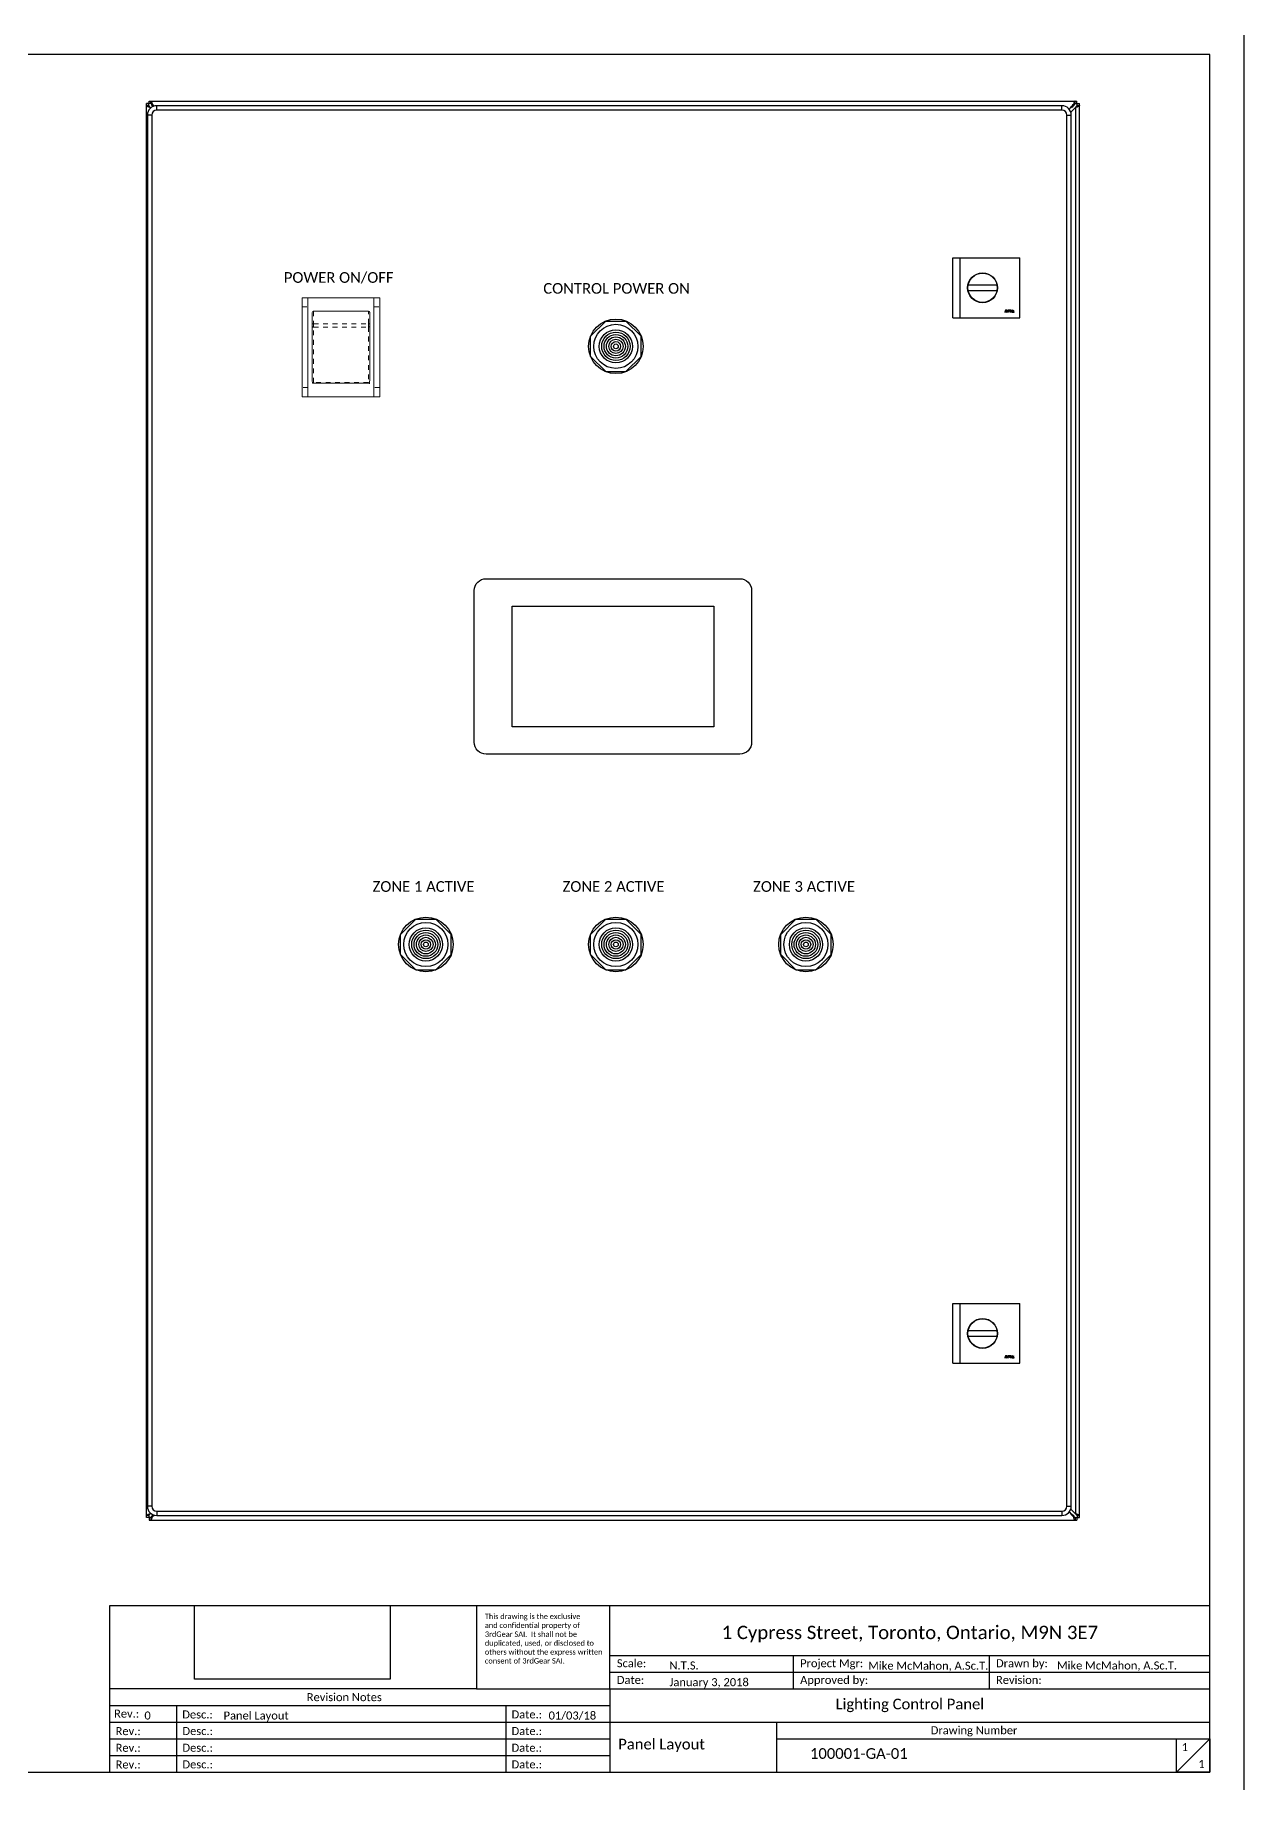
# Model space of a CAD drawing. Header units: inches. Extents: x 2 to 53, y 0 to 38.6.
# Drawn here: x 27.5 to 53, y 1.62 to 38.62 of the extents above; entities that cross this region are included whole.
import ezdxf

# ---------------------------------------------------------------- set-up
doc = ezdxf.new("R2010")
doc.units = ezdxf.units.IN
doc.header["$LTSCALE"] = 0.1
doc.header["$MEASUREMENT"] = 0
doc.linetypes.add('PHANTOM', pattern=[0.5, 0.25, -0.05, 0.05, -0.05, 0.05, -0.05])
doc.layers.get('0').update_dxf_attribs({"plot": 0})
for name, color, linetype in [('3_ALL_AXES', 7, 'Continuous'), ('7_ALL_FEATURES', 7, 'Continuous'), ('AC Wiring', 7, 'Continuous'), ('Images', 7, 'Continuous'), ('Physical Devices', 7, 'Continuous'), ('Title Block', 7, 'Continuous')]:
    doc.layers.add(name, color=color, linetype=linetype)
doc.layers.get('0').off()
doc.styles.add('Electrical1', font='Calibril.ttf')
picture_1 = doc.add_image_def('image1.png', size_in_pixel=(3549, 1339))

# ---------------------------------------------------------------- blocks, each defined once
blk = doc.blocks.new('A$C1133970497')
at = {"color": 7, "linetype": 'Continuous'}
for p, q in [((-0.059, 0.053), (-0.059, 29.868)), ((-0.006, 29.868), (-0.059, 29.868)), ((-0.006, 29.826), (-0.059, 29.826)), ((0, 29.868), (0, 29.921)), ((0, 29.921), (19.567, 29.921)), ((0.027, 29.788), (0.027, 29.771)), ((0.036, 29.779), (0.027, 29.788)), ((0.033, 29.868), (0.033, 29.921)), ((0.065, 29.824), (0.065, 29.857)), ((19.411, 29.75), (19.421, 29.763)), ((19.54, 29.788), (19.441, 29.688)), ((19.502, 29.824), (19.502, 29.857)), ((19.533, 29.868), (19.533, 29.921)), ((19.54, 29.788), (19.54, 0.133)), ((19.567, 29.868), (19.567, 29.921)), ((19.573, 29.868), (19.626, 29.868)), ((19.573, 29.826), (19.626, 29.826)), ((19.6, 29.808), (19.589, 29.805)), ((19.609, 29.812), (19.6, 29.808)), ((19.626, 0.053), (19.626, 29.868)), ((17.277, 26.043), (17.884, 26.043)), ((17.277, 25.925), (17.884, 25.925)), ((18.067, 25.512), (18.053, 25.472)), ((18.053, 25.472), (18.058, 25.472)), ((18.058, 25.472), (18.064, 25.49)), ((18.064, 25.49), (18.078, 25.49)), ((18.066, 25.495), (18.071, 25.508)), ((18.082, 25.495), (18.066, 25.495)), ((18.087, 25.512), (18.067, 25.512)), ((18.071, 25.508), (18.086, 25.508)), ((18.078, 25.49), (18.079, 25.472)), ((18.079, 25.472), (18.084, 25.472)), ((18.085, 25.496), (18.082, 25.495)), ((18.084, 25.492), (18.088, 25.493)), ((18.084, 25.472), (18.084, 25.492)), ((18.087, 25.498), (18.085, 25.496)), ((18.086, 25.508), (18.089, 25.507)), ((18.091, 25.511), (18.087, 25.512)), ((18.089, 25.5), (18.087, 25.498)), ((18.088, 25.493), (18.092, 25.497)), ((18.089, 25.507), (18.09, 25.505)), ((18.09, 25.503), (18.089, 25.5)), ((18.09, 25.505), (18.09, 25.503)), ((18.105, 25.512), (18.091, 25.472)), ((18.093, 25.508), (18.091, 25.511)), ((18.091, 25.472), (18.096, 25.472)), ((18.092, 25.497), (18.093, 25.499)), ((18.095, 25.505), (18.093, 25.508)), ((18.093, 25.499), (18.094, 25.503)), ((18.094, 25.503), (18.095, 25.505)), ((18.096, 25.472), (18.11, 25.512)), ((18.11, 25.512), (18.105, 25.512)), ((18.117, 25.512), (18.115, 25.508)), ((18.128, 25.508), (18.115, 25.472)), ((18.115, 25.508), (18.128, 25.508)), ((18.115, 25.472), (18.12, 25.472)), ((18.148, 25.512), (18.117, 25.512)), ((18.12, 25.472), (18.133, 25.508)), ((18.133, 25.508), (18.146, 25.508)), ((18.146, 25.508), (18.148, 25.512)), ((18.154, 25.512), (18.153, 25.508)), ((18.166, 25.508), (18.153, 25.472)), ((18.153, 25.508), (18.166, 25.508)), ((18.153, 25.472), (18.158, 25.472)), ((18.186, 25.512), (18.154, 25.512)), ((18.158, 25.472), (18.171, 25.508)), ((18.171, 25.508), (18.184, 25.508)), ((18.205, 25.512), (18.178, 25.472)), ((18.178, 25.472), (18.183, 25.472)), ((18.183, 25.472), (18.19, 25.482)), ((18.184, 25.508), (18.186, 25.512)), ((18.19, 25.482), (18.206, 25.482)), ((18.192, 25.486), (18.207, 25.508)), ((18.206, 25.486), (18.192, 25.486)), ((18.212, 25.512), (18.205, 25.512)), ((18.207, 25.508), (18.206, 25.486)), ((18.206, 25.482), (18.206, 25.472)), ((18.206, 25.472), (18.211, 25.472)), ((18.211, 25.472), (18.212, 25.512)), ((18.232, 25.512), (18.217, 25.472)), ((18.217, 25.472), (18.247, 25.472)), ((18.224, 25.477), (18.236, 25.512)), ((18.249, 25.477), (18.224, 25.477)), ((18.236, 25.512), (18.232, 25.512)), ((18.247, 25.472), (18.249, 25.477)), ((17.277, 3.996), (17.884, 3.996)), ((17.277, 3.878), (17.884, 3.878)), ((18.067, 3.465), (18.053, 3.425)), ((18.053, 3.425), (18.058, 3.425)), ((18.058, 3.425), (18.064, 3.443)), ((18.064, 3.443), (18.078, 3.443)), ((18.066, 3.448), (18.071, 3.46)), ((18.082, 3.448), (18.066, 3.448)), ((18.087, 3.465), (18.067, 3.465)), ((18.071, 3.46), (18.086, 3.46)), ((18.078, 3.443), (18.079, 3.425)), ((18.079, 3.425), (18.084, 3.425)), ((18.085, 3.449), (18.082, 3.448)), ((18.084, 3.444), (18.088, 3.446)), ((18.084, 3.425), (18.084, 3.444)), ((18.087, 3.45), (18.085, 3.449)), ((18.086, 3.46), (18.089, 3.46)), ((18.091, 3.464), (18.087, 3.465)), ((18.089, 3.453), (18.087, 3.45)), ((18.088, 3.446), (18.092, 3.449)), ((18.089, 3.46), (18.09, 3.458)), ((18.09, 3.455), (18.089, 3.453)), ((18.09, 3.458), (18.09, 3.455)), ((18.105, 3.465), (18.091, 3.425)), ((18.093, 3.461), (18.091, 3.464)), ((18.091, 3.425), (18.096, 3.425)), ((18.092, 3.449), (18.093, 3.452)), ((18.095, 3.458), (18.093, 3.461)), ((18.093, 3.452), (18.094, 3.455)), ((18.094, 3.455), (18.095, 3.458)), ((18.096, 3.425), (18.11, 3.465)), ((18.11, 3.465), (18.105, 3.465)), ((18.117, 3.465), (18.115, 3.46)), ((18.115, 3.46), (18.128, 3.46)), ((18.128, 3.46), (18.115, 3.425)), ((18.115, 3.425), (18.12, 3.425)), ((18.148, 3.465), (18.117, 3.465)), ((18.12, 3.425), (18.133, 3.46)), ((18.133, 3.46), (18.146, 3.46)), ((18.146, 3.46), (18.148, 3.465)), ((18.154, 3.465), (18.153, 3.46)), ((18.153, 3.46), (18.166, 3.46)), ((18.166, 3.46), (18.153, 3.425)), ((18.153, 3.425), (18.158, 3.425)), ((18.186, 3.465), (18.154, 3.465)), ((18.158, 3.425), (18.171, 3.46)), ((18.171, 3.46), (18.184, 3.46)), ((18.205, 3.465), (18.178, 3.425)), ((18.178, 3.425), (18.183, 3.425)), ((18.183, 3.425), (18.19, 3.435)), ((18.184, 3.46), (18.186, 3.465)), ((18.19, 3.435), (18.206, 3.435)), ((18.192, 3.439), (18.207, 3.461)), ((18.206, 3.439), (18.192, 3.439)), ((18.212, 3.465), (18.205, 3.465)), ((18.207, 3.461), (18.206, 3.439)), ((18.206, 3.435), (18.206, 3.425)), ((18.206, 3.425), (18.211, 3.425)), ((18.211, 3.425), (18.212, 3.465)), ((18.232, 3.465), (18.217, 3.425)), ((18.217, 3.425), (18.247, 3.425)), ((18.224, 3.43), (18.236, 3.465)), ((18.249, 3.43), (18.224, 3.43)), ((18.236, 3.465), (18.232, 3.465)), ((18.247, 3.425), (18.249, 3.43)), ((-0.006, 0.095), (-0.059, 0.095)), ((-0.006, 0.053), (-0.059, 0.053)), ((0, 0.053), (0, 0)), ((0, 0), (19.567, 0)), ((0.027, 0.15), (0.027, 0.133)), ((0.036, 0.142), (0.027, 0.133)), ((0.033, 0.053), (0.033, 0)), ((0.065, 0.097), (0.065, 0.064)), ((19.407, 0.171), (19.411, 0.171)), ((19.411, 0.171), (19.421, 0.158)), ((19.441, 0.233), (19.54, 0.133)), ((19.502, 0.097), (19.502, 0.064)), ((19.533, 0.053), (19.533, 0)), ((19.567, 0.053), (19.567, 0)), ((19.573, 0.095), (19.626, 0.095)), ((19.573, 0.053), (19.626, 0.053)), ((19.6, 0.113), (19.589, 0.117)), ((19.609, 0.11), (19.6, 0.113))]:
    blk.add_line(p, q, dxfattribs=at)
at = {"color": 3, "linetype": 'Continuous'}
for p, q in [((-0.037, 29.626), (-0.037, 0.295)), ((0.054, 29.626), (-0.037, 29.626)), ((-0.006, 29.826), (-0.006, 29.868)), ((0.033, 29.868), (0, 29.868)), ((0.001, 29.812), (0.004, 29.808)), ((0.054, 29.626), (0.054, 0.295)), ((0.159, 29.731), (0.159, 29.823)), ((19.254, 29.823), (0.159, 29.823)), ((19.254, 29.731), (0.159, 29.731)), ((19.254, 29.731), (19.254, 29.823)), ((19.359, 0.295), (19.359, 29.626)), ((19.359, 29.626), (19.451, 29.626)), ((19.451, 0.295), (19.451, 29.626)), ((19.533, 29.868), (19.567, 29.868)), ((19.573, 29.826), (19.573, 29.868)), ((0.054, 0.295), (-0.037, 0.295)), ((-0.006, 0.095), (-0.006, 0.053)), ((0.033, 0.053), (0, 0.053)), ((0.001, 0.109), (0.004, 0.113)), ((0.159, 0.19), (19.254, 0.19)), ((0.159, 0.19), (0.159, 0.098)), ((0.159, 0.098), (19.254, 0.098)), ((19.254, 0.19), (19.254, 0.098)), ((19.359, 0.295), (19.451, 0.295)), ((19.533, 0.053), (19.567, 0.053)), ((19.573, 0.095), (19.573, 0.053))]:
    blk.add_line(p, q, dxfattribs=at)
at = {"color": 7, "linetype": 'Continuous'}
for centre in [(17.581, 25.984), (17.581, 3.937)]:
    blk.add_circle(centre, 0.309, dxfattribs=at)
at = {"color": 3, "linetype": 'Continuous'}
for centre, radius, start, end in [((0.159, 29.626), 0.197, 90, 180), ((0.159, 29.626), 0.105, 90, 180), ((-0.145, 29.748), 0.223, 22.359, 24.5937), ((-0.226, 29.714), 0.311, 20.6294, 22.374), ((-0.204, 29.431), 0.476, 54.152, 55.6416), ((-0.255, 29.36), 0.563, 52.7496, 54.1503), ((19.254, 29.626), 0.197, 0, 90), ((19.254, 29.626), 0.105, 0, 90), ((20.197, 28.892), 1.163, 129.2196, 130.5184), ((19.793, 29.714), 0.311, 157.626, 159.3706), ((19.712, 29.748), 0.223, 155.4063, 157.641), ((0.159, 0.295), 0.197, 180, 270), ((0.159, 0.295), 0.105, 180, 270), ((-0.145, 0.174), 0.223, 335.4063, 337.641), ((-0.226, 0.207), 0.311, 337.626, 339.3706), ((-0.204, 0.49), 0.476, 304.3584, 305.848), ((-0.255, 0.561), 0.563, 305.8498, 307.2532), ((19.254, 0.295), 0.197, 270, 0), ((19.254, 0.295), 0.105, 270, 0), ((20.197, 1.029), 1.163, 229.4816, 230.7804), ((19.793, 0.207), 0.311, 200.6294, 202.374), ((19.712, 0.174), 0.223, 202.359, 204.5937)]:
    blk.add_arc(centre, radius, start, end, dxfattribs=at)
at = {"color": 7, "linetype": 'Continuous'}
for centre, radius, start, end in [((0.052, 30.043), 0.25, 250.2174, 251.653), ((0.076, 30.115), 0.326, 251.6337, 252.5119), ((0.122, 30.265), 0.483, 252.5713, 254.051), ((0.185, 30.481), 0.707, 253.9907, 254.3431), ((0.251, 30.716), 0.952, 254.3569, 254.8995), ((0.451, 31.462), 1.724, 254.9157, 255.3798), ((1.896, 33.032), 3.744, 239.8604, 240.0438), ((-0.502, 29.71), 0.585, 14.5524, 15.8472), ((-0.303, 29.486), 0.523, 43.6632, 45.2465), ((20.394, 29.024), 1.221, 139.7567, 140.4973), ((19.87, 29.486), 0.523, 134.7535, 136.3368), ((20.068, 29.71), 0.585, 164.1528, 165.4476), ((17.671, 33.032), 3.744, 299.9492, 300.1326), ((19.115, 31.458), 1.72, 284.6566, 285.1218), ((19.316, 30.714), 0.95, 285.1379, 285.6818), ((19.382, 30.48), 0.706, 285.6956, 286.0488), ((19.444, 30.264), 0.482, 285.9884, 287.4713), ((0.052, -0.122), 0.25, 108.347, 109.7826), ((0.076, -0.194), 0.326, 107.4881, 108.3663), ((0.122, -0.344), 0.483, 105.949, 107.4287), ((0.185, -0.56), 0.707, 105.6569, 106.0093), ((0.251, -0.795), 0.952, 105.1005, 105.6431), ((0.451, -1.541), 1.724, 104.6202, 105.0843), ((1.896, -3.11), 3.744, 119.9562, 120.1396), ((-0.502, 0.211), 0.585, 344.1528, 345.4476), ((-0.303, 0.436), 0.523, 314.7535, 316.3368), ((20.394, 0.898), 1.221, 219.5027, 220.2433), ((19.87, 0.436), 0.523, 223.6632, 225.2465), ((20.068, 0.211), 0.585, 194.5524, 195.8472), ((17.671, -3.111), 3.744, 59.8674, 60.0508), ((19.115, -1.537), 1.72, 74.8782, 75.3434), ((19.316, -0.793), 0.95, 74.3182, 74.8621), ((19.382, -0.558), 0.706, 73.9512, 74.3044), ((19.444, -0.343), 0.482, 72.5287, 74.0116)]:
    blk.add_arc(centre, radius, start, end, dxfattribs=at)
for points, knots in [([(-0.059, 29.826), (-0.059, 29.825), (-0.058, 29.822), (-0.056, 29.82), (-0.055, 29.819)], [0, 0, 0, 0, 0.433851, 1, 1, 1, 1]), ([(0.033, 29.921), (0.035, 29.921), (0.04, 29.919), (0.042, 29.916), (0.044, 29.914)], [0, 0, 0, 0, 0.41829, 1, 1, 1, 1]), ([(0.044, 29.914), (0.044, 29.913), (0.046, 29.911), (0.047, 29.909), (0.047, 29.908)], [0, 0, 0, 0, 0.474737, 1, 1, 1, 1]), ([(19.523, 29.914), (19.522, 29.913), (19.521, 29.911), (19.52, 29.909), (19.52, 29.908)], [0, 0, 0, 0, 0.474737, 1, 1, 1, 1]), ([(19.533, 29.921), (19.532, 29.921), (19.527, 29.919), (19.525, 29.916), (19.523, 29.914)], [0, 0, 0, 0, 0.41829, 1, 1, 1, 1]), ([(19.622, 29.819), (19.62, 29.818), (19.616, 29.815), (19.611, 29.813), (19.609, 29.812)], [0, 0, 0, 0, 0.441766, 1, 1, 1, 1]), ([(19.626, 29.826), (19.626, 29.825), (19.625, 29.822), (19.623, 29.82), (19.622, 29.819)], [0, 0, 0, 0, 0.434087, 1, 1, 1, 1]), ([(-0.059, 0.095), (-0.059, 0.096), (-0.058, 0.099), (-0.056, 0.101), (-0.055, 0.102)], [0, 0, 0, 0, 0.433851, 1, 1, 1, 1]), ([(0.033, 0), (0.035, 0), (0.04, 0.002), (0.042, 0.005), (0.044, 0.008)], [0, 0, 0, 0, 0.41829, 1, 1, 1, 1]), ([(0.044, 0.008), (0.044, 0.008), (0.046, 0.01), (0.047, 0.012), (0.047, 0.013)], [0, 0, 0, 0, 0.474737, 1, 1, 1, 1]), ([(19.523, 0.008), (19.522, 0.008), (19.521, 0.01), (19.52, 0.012), (19.52, 0.013)], [0, 0, 0, 0, 0.474737, 1, 1, 1, 1]), ([(19.533, 0), (19.532, 0), (19.527, 0.002), (19.525, 0.005), (19.523, 0.008)], [0, 0, 0, 0, 0.41829, 1, 1, 1, 1]), ([(19.622, 0.102), (19.62, 0.104), (19.616, 0.106), (19.611, 0.108), (19.609, 0.11)], [0, 0, 0, 0, 0.441766, 1, 1, 1, 1]), ([(19.626, 0.095), (19.626, 0.096), (19.625, 0.099), (19.623, 0.101), (19.622, 0.102)], [0, 0, 0, 0, 0.434087, 1, 1, 1, 1])]:
    blk.add_open_spline(points, degree=3, knots=knots, dxfattribs=at)
for points in [[(-0.055, 29.819), (-0.048, 29.814), (-0.04, 29.811), (-0.033, 29.808)], [(0.047, 29.908), (0.05, 29.903), (0.052, 29.897), (0.054, 29.892)], [(0.054, 29.892), (0.057, 29.884), (0.059, 29.877), (0.061, 29.87)], [(0.105, 29.813), (0.095, 29.824), (0.085, 29.836), (0.075, 29.847)], [(19.421, 29.763), (19.431, 29.775), (19.441, 29.788), (19.452, 29.801)], [(19.462, 29.813), (19.472, 29.824), (19.482, 29.836), (19.492, 29.847)], [(19.513, 29.892), (19.51, 29.884), (19.508, 29.877), (19.506, 29.87)], [(19.52, 29.908), (19.517, 29.903), (19.515, 29.897), (19.513, 29.892)], [(-0.055, 0.102), (-0.048, 0.107), (-0.04, 0.11), (-0.033, 0.113)], [(0.047, 0.013), (0.05, 0.019), (0.052, 0.024), (0.054, 0.03)], [(0.054, 0.03), (0.057, 0.037), (0.059, 0.044), (0.061, 0.052)], [(0.105, 0.109), (0.095, 0.097), (0.085, 0.086), (0.075, 0.075)], [(19.421, 0.158), (19.431, 0.146), (19.441, 0.133), (19.452, 0.121)], [(19.462, 0.109), (19.472, 0.097), (19.482, 0.086), (19.492, 0.075)], [(19.513, 0.03), (19.51, 0.037), (19.508, 0.044), (19.506, 0.052)], [(19.52, 0.013), (19.517, 0.019), (19.515, 0.024), (19.513, 0.03)]]:
    blk.add_open_spline(points, degree=3, dxfattribs=at)
at = {"color": 3, "linetype": 'Continuous'}
for points, knots in [([(-0.006, 29.826), (-0.006, 29.824), (-0.005, 29.818), (-0.001, 29.814), (0.001, 29.812)], [0, 0, 0, 0, 0.460117, 1, 1, 1, 1]), ([(0.033, 29.868), (0.035, 29.868), (0.039, 29.867), (0.042, 29.864), (0.044, 29.863)], [0, 0, 0, 0, 0.451516, 1, 1, 1, 1]), ([(0.044, 29.863), (0.045, 29.862), (0.048, 29.859), (0.05, 29.856), (0.051, 29.854)], [0, 0, 0, 0, 0.46266, 1, 1, 1, 1]), ([(0.051, 29.854), (0.052, 29.852), (0.054, 29.847), (0.057, 29.843), (0.058, 29.841)], [0, 0, 0, 0, 0.47097, 1, 1, 1, 1]), ([(19.516, 29.854), (19.515, 29.852), (19.512, 29.847), (19.51, 29.843), (19.509, 29.841)], [0, 0, 0, 0, 0.47097, 1, 1, 1, 1]), ([(19.523, 29.863), (19.522, 29.862), (19.519, 29.859), (19.517, 29.856), (19.516, 29.854)], [0, 0, 0, 0, 0.46266, 1, 1, 1, 1]), ([(19.533, 29.868), (19.532, 29.868), (19.528, 29.867), (19.525, 29.864), (19.523, 29.863)], [0, 0, 0, 0, 0.451516, 1, 1, 1, 1]), ([(19.573, 29.826), (19.573, 29.824), (19.571, 29.818), (19.568, 29.814), (19.566, 29.812)], [0, 0, 0, 0, 0.460285, 1, 1, 1, 1]), ([(-0.006, 0.095), (-0.006, 0.098), (-0.005, 0.103), (-0.001, 0.107), (0.001, 0.109)], [0, 0, 0, 0, 0.460117, 1, 1, 1, 1]), ([(0.033, 0.053), (0.035, 0.053), (0.039, 0.054), (0.042, 0.057), (0.044, 0.058)], [0, 0, 0, 0, 0.451516, 1, 1, 1, 1]), ([(0.044, 0.058), (0.045, 0.06), (0.048, 0.063), (0.05, 0.066), (0.051, 0.067)], [0, 0, 0, 0, 0.46266, 1, 1, 1, 1]), ([(0.051, 0.067), (0.052, 0.069), (0.054, 0.074), (0.057, 0.078), (0.058, 0.081)], [0, 0, 0, 0, 0.47097, 1, 1, 1, 1]), ([(19.516, 0.067), (19.515, 0.069), (19.512, 0.074), (19.51, 0.078), (19.509, 0.081)], [0, 0, 0, 0, 0.47097, 1, 1, 1, 1]), ([(19.523, 0.058), (19.522, 0.06), (19.519, 0.063), (19.517, 0.066), (19.516, 0.067)], [0, 0, 0, 0, 0.46266, 1, 1, 1, 1]), ([(19.533, 0.053), (19.532, 0.053), (19.528, 0.054), (19.525, 0.057), (19.523, 0.058)], [0, 0, 0, 0, 0.451516, 1, 1, 1, 1]), ([(19.573, 0.095), (19.573, 0.098), (19.571, 0.103), (19.568, 0.107), (19.566, 0.11)], [0, 0, 0, 0, 0.460285, 1, 1, 1, 1])]:
    blk.add_open_spline(points, degree=3, knots=knots, dxfattribs=at)
for points in [[(0.004, 29.808), (0.008, 29.804), (0.013, 29.801), (0.018, 29.798)], [(19.462, 29.793), (19.475, 29.804), (19.488, 29.814), (19.502, 29.824)], [(19.566, 29.812), (19.561, 29.806), (19.555, 29.802), (19.549, 29.797)], [(0.004, 0.113), (0.008, 0.117), (0.013, 0.12), (0.018, 0.124)], [(19.462, 0.128), (19.475, 0.117), (19.488, 0.107), (19.502, 0.097)], [(19.566, 0.11), (19.561, 0.115), (19.555, 0.12), (19.549, 0.124)]]:
    blk.add_open_spline(points, degree=3, dxfattribs=at)
at = {"layer": '3_ALL_AXES', "color": 7, "linetype": 'Continuous'}
for p, q in [((17.323, 25.814), (17.316, 25.814)), ((17.325, 25.801), (17.325, 25.811)), ((17.407, 25.728), (17.397, 25.728)), ((17.41, 25.727), (17.41, 25.719)), ((17.837, 25.811), (17.837, 25.801)), ((17.838, 25.814), (17.845, 25.814)), ((17.323, 3.766), (17.316, 3.766)), ((17.325, 3.753), (17.325, 3.764)), ((17.837, 3.764), (17.837, 3.753)), ((17.838, 3.766), (17.845, 3.766)), ((17.407, 3.681), (17.397, 3.681)), ((17.41, 3.679), (17.41, 3.672))]:
    blk.add_line(p, q, dxfattribs=at)
for centre in [(17.581, 25.984), (17.581, 3.937)]:
    blk.add_circle(centre, 0.315, dxfattribs=at)
at = {"layer": '7_ALL_FEATURES', "color": 7, "linetype": 'Continuous'}
for p, q in [((16.951, 25.354), (16.951, 26.614)), ((16.951, 26.614), (18.368, 26.614)), ((17.108, 25.354), (17.108, 26.614)), ((18.368, 25.354), (18.368, 26.614)), ((16.951, 25.354), (18.368, 25.354)), ((16.951, 4.567), (18.368, 4.567)), ((16.951, 3.307), (16.951, 4.567)), ((17.108, 3.307), (17.108, 4.567)), ((18.368, 3.307), (18.368, 4.567)), ((16.951, 3.307), (18.368, 3.307))]:
    blk.add_line(p, q, dxfattribs=at)
blk = doc.blocks.new('A$C2073223811')
for p, q in [((-0.212, 0.533), (-0.533, 0.212)), ((-0.212, 0.533), (0.212, 0.533)), ((0.533, 0.212), (0.212, 0.533)), ((-0.533, -0.212), (-0.533, 0.212)), ((0.533, -0.212), (0.533, 0.212)), ((-0.533, -0.212), (-0.212, -0.533)), ((0.212, -0.533), (0.533, -0.212)), ((-0.212, -0.533), (0.212, -0.533))]:
    blk.add_line(p, q)
for radius in [0.575, 0.465, 0.35, 0.3, 0.25, 0.2, 0.15, 0.1, 0.05]:
    blk.add_circle((0, 0), radius)
blk = doc.blocks.new('A$C2109157177')
for p, q in [((-0.212, 0.533), (-0.533, 0.212)), ((-0.212, 0.533), (0.212, 0.533)), ((0.533, 0.212), (0.212, 0.533)), ((-0.533, -0.212), (-0.533, 0.212)), ((0.533, -0.212), (0.533, 0.212)), ((-0.533, -0.212), (-0.212, -0.533)), ((0.212, -0.533), (0.533, -0.212)), ((-0.212, -0.533), (0.212, -0.533))]:
    blk.add_line(p, q)
for radius in [0.575, 0.465, 0.35, 0.3, 0.25, 0.2, 0.15, 0.1, 0.05]:
    blk.add_circle((0, 0), radius)
blk = doc.blocks.new('A$C2124552389')
for p, q in [((-0.212, 0.533), (-0.533, 0.212)), ((-0.212, 0.533), (0.212, 0.533)), ((0.533, 0.212), (0.212, 0.533)), ((-0.533, -0.212), (-0.533, 0.212)), ((0.533, -0.212), (0.533, 0.212)), ((-0.533, -0.212), (-0.212, -0.533)), ((0.212, -0.533), (0.533, -0.212)), ((-0.212, -0.533), (0.212, -0.533))]:
    blk.add_line(p, q)
for radius in [0.575, 0.465, 0.35, 0.3, 0.25, 0.2, 0.15, 0.1, 0.05]:
    blk.add_circle((0, 0), radius)
blk = doc.blocks.new('A$C2137594621')
for p, q in [((-0.212, 0.533), (-0.533, 0.212)), ((-0.212, 0.533), (0.212, 0.533)), ((0.533, 0.212), (0.212, 0.533)), ((-0.533, -0.212), (-0.533, 0.212)), ((0.533, -0.212), (0.533, 0.212)), ((-0.533, -0.212), (-0.212, -0.533)), ((0.212, -0.533), (0.533, -0.212)), ((-0.212, -0.533), (0.212, -0.533))]:
    blk.add_line(p, q)
for radius in [0.575, 0.465, 0.35, 0.3, 0.25, 0.2, 0.15, 0.1, 0.05]:
    blk.add_circle((0, 0), radius)
blk = doc.blocks.new('A$C1169600919')
at = {"color": 7, "linetype": 'Continuous', "lineweight": 18}
for p, q in [((0, 2.091), (0, 1.895)), ((0.121, 2.091), (0, 2.091)), ((0, 1.895), (0, 0.196)), ((0.121, 2.091), (0.121, 1.895)), ((1.513, 2.091), (0.121, 2.091)), ((0.121, 1.895), (0.121, 0.196)), ((1.634, 2.091), (1.513, 2.091)), ((1.513, 2.091), (1.513, 1.895)), ((1.513, 0.196), (1.513, 1.895)), ((1.634, 1.895), (1.634, 2.091)), ((1.634, 0.196), (1.634, 1.895)), ((0.207, 1.769), (0.207, 1.523)), ((0.207, 1.523), (0.207, 1.503)), ((0.207, 1.503), (0.207, 1.487)), ((0.207, 1.487), (0.207, 0.524)), ((0.24, 1.804), (1.394, 1.804)), ((1.427, 1.769), (1.427, 1.523)), ((1.427, 1.523), (1.427, 1.503)), ((1.427, 1.503), (1.427, 1.487)), ((1.427, 1.487), (1.427, 0.524)), ((0, 0.196), (0, 0)), ((0, 0), (0.121, 0)), ((0.121, 0.196), (0.121, 0)), ((0.121, 0), (1.513, 0)), ((1.42, 0.288), (0.214, 0.288)), ((1.513, 0.196), (1.513, 0)), ((1.513, 0), (1.634, 0)), ((1.634, 0), (1.634, 0.196))]:
    blk.add_line(p, q, dxfattribs=at)
at = {"color": 8, "linetype": 'PHANTOM', "lineweight": 18}
for p, q in [((0, 1.895), (0.121, 1.895)), ((1.513, 1.895), (1.634, 1.895)), ((0.24, 1.804), (0.24, 1.542)), ((0.24, 1.542), (1.394, 1.542)), ((0.24, 1.542), (0.24, 1.471)), ((1.394, 1.542), (1.394, 1.804)), ((1.394, 1.542), (1.394, 1.471)), ((0.24, 1.471), (1.394, 1.471)), ((0.24, 0.3), (0.24, 1.471)), ((1.394, 1.471), (1.394, 0.3)), ((0.121, 0.196), (0, 0.196)), ((1.394, 0.3), (0.24, 0.3)), ((1.634, 0.196), (1.513, 0.196))]:
    blk.add_line(p, q, dxfattribs=at)
at = {"color": 8, "linetype": 'PHANTOM', "lineweight": 18, "flags": 128}
for points in [[(0.207, 1.523), (0.208, 1.527), (0.21, 1.53), (0.213, 1.534), (0.217, 1.537), (0.222, 1.539), (0.227, 1.541), (0.233, 1.542), (0.24, 1.542)], [(0.24, 1.471), (0.233, 1.471), (0.227, 1.472), (0.222, 1.474), (0.217, 1.476), (0.213, 1.478), (0.21, 1.481), (0.208, 1.484), (0.207, 1.487)], [(1.427, 1.523), (1.424, 1.53), (1.417, 1.537), (1.407, 1.541), (1.394, 1.542)], [(1.427, 1.487), (1.424, 1.481), (1.417, 1.476), (1.407, 1.472), (1.394, 1.471)]]:
    blk.add_lwpolyline(points, dxfattribs=at)
at = {"color": 7, "linetype": 'Continuous', "lineweight": 18, "flags": 128}
for points in [[(1.427, 1.769), (1.426, 1.773), (1.425, 1.779), (1.425, 1.779), (1.425, 1.779), (1.425, 1.779), (1.425, 1.779), (1.425, 1.779), (1.425, 1.78), (1.425, 1.78), (1.425, 1.78), (1.425, 1.78), (1.425, 1.78), (1.425, 1.78), (1.423, 1.784), (1.421, 1.788), (1.42, 1.79), (1.42, 1.79), (1.42, 1.79), (1.42, 1.79), (1.42, 1.79), (1.42, 1.79), (1.42, 1.79), (1.42, 1.79), (1.42, 1.79), (1.42, 1.79), (1.42, 1.79), (1.42, 1.79), (1.42, 1.79), (1.42, 1.79), (1.42, 1.79), (1.42, 1.79), (1.42, 1.79), (1.42, 1.79), (1.42, 1.79), (1.42, 1.79), (1.42, 1.79), (1.42, 1.79), (1.42, 1.79), (1.42, 1.79), (1.42, 1.79), (1.42, 1.79), (1.42, 1.79), (1.42, 1.79), (1.42, 1.79), (1.417, 1.793), (1.413, 1.798), (1.412, 1.798), (1.412, 1.798), (1.412, 1.798), (1.412, 1.798), (1.412, 1.798), (1.412, 1.798), (1.412, 1.798), (1.412, 1.798), (1.412, 1.798), (1.412, 1.798), (1.412, 1.798), (1.412, 1.798), (1.412, 1.798), (1.413, 1.798), (1.413, 1.798), (1.413, 1.798), (1.413, 1.798), (1.413, 1.798), (1.413, 1.798), (1.413, 1.798), (1.413, 1.797), (1.413, 1.797), (1.413, 1.797), (1.413, 1.797), (1.413, 1.797), (1.413, 1.797), (1.413, 1.797), (1.413, 1.798), (1.411, 1.798), (1.406, 1.801), (1.404, 1.802), (1.404, 1.802), (1.404, 1.802), (1.404, 1.802), (1.404, 1.802), (1.404, 1.802), (1.404, 1.802), (1.404, 1.802), (1.403, 1.802), (1.403, 1.802), (1.403, 1.802), (1.403, 1.802), (1.402, 1.803), (1.4, 1.803), (1.394, 1.804)], [(1.427, 0.524), (1.426, 0.486), (1.423, 0.38), (1.42, 0.287), (1.419, 0.281), (1.419, 0.279), (1.419, 0.278), (1.419, 0.278), (1.419, 0.278), (1.419, 0.278), (1.419, 0.278), (1.419, 0.278), (1.419, 0.278), (1.419, 0.278), (1.419, 0.278), (1.419, 0.278), (1.419, 0.278), (1.419, 0.278), (1.419, 0.278), (1.419, 0.278), (1.419, 0.278), (1.419, 0.278), (1.419, 0.278), (1.419, 0.278), (1.419, 0.278), (1.419, 0.278), (1.419, 0.278), (1.419, 0.278), (1.419, 0.278), (1.419, 0.278), (1.419, 0.278), (1.419, 0.278), (1.419, 0.278), (1.419, 0.278), (1.419, 0.278), (1.419, 0.278), (1.419, 0.278), (1.419, 0.278), (1.419, 0.278), (1.419, 0.278), (1.419, 0.278), (1.419, 0.278), (1.419, 0.278), (1.419, 0.278), (1.419, 0.278), (1.419, 0.278), (1.419, 0.278), (1.419, 0.278), (1.419, 0.278), (1.419, 0.278), (1.419, 0.278), (1.419, 0.278), (1.419, 0.278), (1.419, 0.278), (1.419, 0.278), (1.419, 0.279), (1.419, 0.281), (1.419, 0.281), (1.42, 0.283), (1.42, 0.288)], [(0.214, 0.288), (0.22, 0.289), (0.228, 0.293), (0.239, 0.299), (0.24, 0.3), (0.24, 0.3), (0.24, 0.3), (0.24, 0.3), (0.24, 0.3), (0.24, 0.3), (0.24, 0.3), (0.24, 0.3)], [(1.42, 0.288), (1.413, 0.289), (1.404, 0.294), (1.396, 0.299), (1.394, 0.3), (1.394, 0.3), (1.394, 0.3), (1.394, 0.3), (1.394, 0.3), (1.394, 0.3), (1.394, 0.3), (1.394, 0.3), (1.394, 0.3)]]:
    blk.add_lwpolyline(points, dxfattribs=at)
at = {"color": 7, "linetype": 'Continuous', "lineweight": 18}
for centre, radius, start, end in [((0.241, 1.77), 0.0338, 91.8216, 182.2895), ((9.5, 0.68), 9.294, 180.9605, 182.4179)]:
    blk.add_arc(centre, radius, start, end, dxfattribs=at)

msp = doc.modelspace()

# ---------------------------------------------------------------- linework, layer by layer
at = {"layer": 'Physical Devices', "ltscale": 0.1}
msp.add_line((53, 38.625), (53, 1.625), dxfattribs=at)
for points in [[(4.469, 38.219), (4.469, 2), (52.281, 2), (52.281, 38.219)], [(37.565, 24.038), (37.565, 26.587), (41.815, 26.587), (41.815, 24.038)]]:
    msp.add_lwpolyline(points, close=True, dxfattribs=at)
msp.add_lwpolyline([(36.765, 23.713), (36.765, 26.913, -0.414214), (37.015, 27.163), (42.365, 27.163, -0.414214), (42.615, 26.913), (42.615, 23.713, -0.414214), (42.365, 23.463), (37.015, 23.463, -0.414214)], format="xyb", close=True, dxfattribs=at)
at = {"layer": 'Title Block'}
for p, q in [((29.078, 5.516), (52.281, 5.516)), ((29.078, 2), (29.078, 5.516)), ((36.812, 5.516), (36.812, 3.758)), ((39.625, 3.758), (39.625, 5.516)), ((39.625, 4.461), (52.281, 4.461)), ((43.492, 4.461), (43.492, 3.758)), ((47.623, 4.461), (47.623, 3.758)), ((39.625, 4.109), (52.281, 4.109)), ((36.812, 3.758), (29.078, 3.758)), ((36.812, 3.758), (39.625, 3.758)), ((39.625, 3.758), (39.625, 2)), ((39.625, 3.758), (52.281, 3.758)), ((29.078, 3.406), (39.625, 3.406)), ((30.484, 3.406), (30.484, 2)), ((37.428, 3.406), (37.428, 2)), ((29.078, 3.055), (39.625, 3.055)), ((39.625, 3.055), (52.281, 3.055)), ((43.141, 3.055), (43.141, 2)), ((29.078, 2.703), (39.625, 2.703)), ((43.141, 2.703), (52.281, 2.703)), ((52.281, 2.703), (51.578, 2)), ((29.078, 2.352), (39.625, 2.352))]:
    msp.add_line(p, q, dxfattribs=at)
msp.add_lwpolyline([(52.281, 2), (51.578, 2), (51.578, 2.703), (52.281, 2.703)], close=True, dxfattribs=at)

# ---------------------------------------------------------------- block references
at = {"layer": 'AC Wiring', "ltscale": 0.1}
for name, p in [('A$C1133970497', (29.906, 7.313)), ('A$C1169600919', (33.136, 30.997)), ('A$C2137594621', (39.752, 32.062)), ('A$C2073223811', (35.744, 19.452)), ('A$C2109157177', (39.752, 19.452)), ('A$C2124552389', (43.761, 19.452))]:
    msp.add_blockref(name, p, dxfattribs=at)

# ---------------------------------------------------------------- texts
at = {"layer": 'Physical Devices', "ltscale": 0.1, "style": 'Electrical1'}
for s, p in [('POWER ON/OFF', (32.747, 33.402)), ('CONTROL POWER ON', (38.221, 33.172)), ('ZONE 1 ACTIVE', (34.619, 20.561)), ('ZONE 2 ACTIVE', (38.627, 20.561)), ('ZONE 3 ACTIVE', (42.646, 20.561))]:
    msp.add_text(s, height=0.225, dxfattribs=at).set_placement(p)
at = {"layer": 'Physical Devices', "insert": (45.953, 4.91), "char_height": 0.28125, "width": 12.65625, "attachment_point": 5, "style": 'Electrical1'}
msp.add_mtext('{1 Cypress Street, Toronto, Ontario, M9N 3E7}', dxfattribs=at)
at = {"layer": 'Title Block', "style": 'Electrical1'}
for s, insert, char_height, width, attachment_point in [('{This drawing is the exclusive\\Pand confidential property of\\P3rdGear SAI.  It shall not be \\Pduplicated, used, or disclosed to \\Pothers without the express written \\Pconsent of 3rdGear SAI.}', (36.988, 5.34), 0.1125, 3.51562, 1), ('Scale:', (39.772, 4.38), 0.1688, 3.86719, 1), ('N.T.S.', (40.881, 4.333), 0.1688, 0.73173, 1), ('Project Mgr:', (43.639, 4.38), 0.16875, 3.86719, 1), ('{Mike McMahon, A.Sc.T.}', (45.074, 4.328), 0.16875, 2.79076, 1), ('Drawn by:', (47.77, 4.38), 0.1688, 3.86719, 1), ('Mike McMahon, A.Sc.T.', (49.055, 4.333), 0.16875, 2.79076, 1), ('Date:', (39.772, 4.028), 0.1688, 3.86719, 1), ('{January 3, 2018}', (40.881, 3.981), 0.16875, 2.43566, 1), ('Approved by:', (43.639, 4.028), 0.16875, 3.86719, 1), ('Revision:', (47.77, 4.028), 0.1688, 3.86719, 1), ('Revision Notes', (33.231, 3.665), 0.16875, 3.86719, 1), ('{Lighting Control Panel}', (45.953, 3.406), 0.225, 5.44653, 5), ('Rev.:', (29.166, 3.318), 0.1688, 0.52734, 1), ('{0}', (29.807, 3.278), 0.1688, 0.73173, 1), ('Desc.:', (30.605, 3.3), 0.1688, 0.52734, 1), ('{Panel Layout}', (31.476, 3.278), 0.16875, 4.45714, 1), ('Date.:', (37.551, 3.301), 0.1688, 0.52734, 1), ('{01/03/18}', (38.332, 3.278), 0.1688, 0.73173, 1), ('Drawing Number', (46.393, 2.967), 0.16875, 3.86719, 1), ('Rev.:', (29.199, 2.949), 0.1688, 0.52734, 1), ('Rev.:', (29.199, 2.597), 0.1688, 0.52734, 1), ('Desc.:', (30.608, 2.95), 0.1688, 0.52734, 1), ('Desc.:', (30.608, 2.598), 0.1688, 0.52734, 1), ('Date.:', (37.551, 2.95), 0.1688, 0.52734, 1), ('Date.:', (37.551, 2.598), 0.1688, 0.52734, 1), ('{Panel Layout}', (39.801, 2.703), 0.225, 3.42773, 1), ('1', (51.754, 2.527), 0.169, 0.35156, 5), ('Rev.:', (29.199, 2.245), 0.1688, 0.52734, 1), ('Desc.:', (30.608, 2.247), 0.1688, 0.52734, 1), ('Date.:', (37.551, 2.247), 0.1688, 0.52734, 1), ('{100001-GA-01}', (43.846, 2.505), 0.225, 3.42773, 1), ('{1}', (52.105, 2.171), 0.1688, 0.35156, 5)]:
    msp.add_mtext(s, dxfattribs=dict(at, insert=insert, char_height=char_height, width=width, attachment_point=attachment_point))

# ---------------------------------------------------------------- pictures from other files: only their frames are drawn
at = {"layer": 'Images'}
image = msp.add_image(picture_1, insert=(30.864, 3.958), size_in_units=(4.128, 1.557), dxfattribs=at)
image.dxf.flags = 15

doc.saveas('drawing.dxf')
